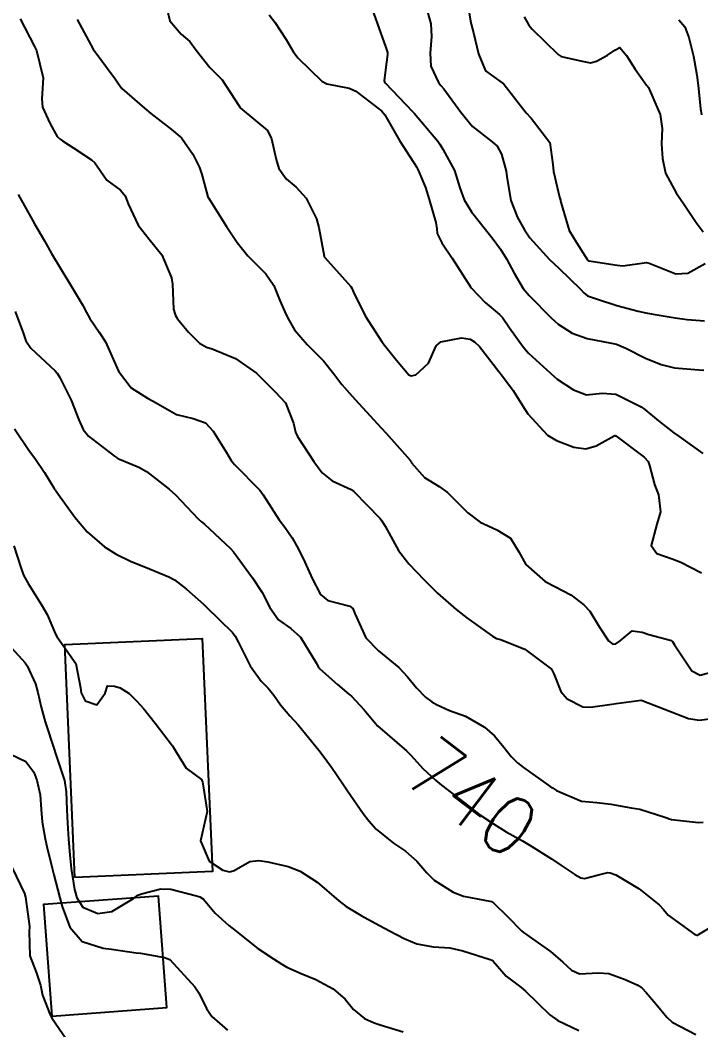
# Model space of a CAD drawing. Header units: metres. Extents: x 298520 to 308411, y 7433745 to 7450750.
# Drawn here: x 302035.2 to 302081.7, y 7441467.6 to 7441536.6 of the extents above; entities that cross this region are included whole.
import ezdxf
from ezdxf.enums import TextEntityAlignment as Align

# ---------------------------------------------------------------- set-up
doc = ezdxf.new("R2010")
doc.units = ezdxf.units.M
doc.header["$LTSCALE"] = 10
for name, color, linetype in [('Cotas', 45, 'Continuous'), ('Curvas de Nivel 1m', 11, 'Continuous'), ('Curvas de Nivel 5m', 15, 'Continuous'), ('Edificações', 30, 'Continuous')]:
    doc.layers.add(name, color=color, linetype=linetype)
doc.styles.add('Style-STANDARD', font='STANDARD.shx')

msp = doc.modelspace()

# ---------------------------------------------------------------- linework, layer by layer
at = {"layer": 'Curvas de Nivel 1m', "flags": 128}
for points, elevation in [([(302065.656, 7441538.345), (302065.938, 7441536.58), (302065.993, 7441536.342), (302066.164, 7441535.753), (302066.506, 7441534.335), (302066.97, 7441533.166), (302068.123, 7441532.343), (302068.18, 7441532.309), (302068.409, 7441532.018), (302069.751, 7441530.294), (302070.097, 7441529.92), (302071.36, 7441528.277), (302071.574, 7441526.758), (302071.627, 7441526.274), (302072.035, 7441524.527), (302072.09, 7441524.325), (302072.104, 7441524.269), (302072.121, 7441524.18), (302072.698, 7441522.26), (302073.181, 7441521.438), (302073.948, 7441520.241), (302073.982, 7441520.203), (302074.039, 7441520.183), (302075.978, 7441519.877), (302076.348, 7441519.846), (302077.981, 7441520.057), (302078.153, 7441520.015), (302079.97, 7441519.289), (302080.791, 7441519.342), (302081.981, 7441520.007)], 732), ([(302045.151, 7441537.623), (302045.411, 7441536.588), (302046.164, 7441535.668), (302046.756, 7441535.168), (302047.197, 7441534.564), (302048.136, 7441533.39), (302048.977, 7441532.541), (302050.106, 7441530.794), (302050.213, 7441530.637), (302050.337, 7441530.526), (302052.081, 7441529.075), (302052.343, 7441528.506), (302052.661, 7441527.103), (302052.846, 7441526.498), (302053.344, 7441525.789), (302054.04, 7441525.21), (302054.719, 7441524.473), (302055.422, 7441523.056), (302055.594, 7441522.464), (302055.937, 7441520.507), (302055.95, 7441520.46), (302055.982, 7441520.406), (302057.766, 7441518.433), (302057.837, 7441518.317), (302057.949, 7441518.049), (302058.752, 7441516.422), (302059.915, 7441514.612), (302060.068, 7441514.408), (302060.898, 7441513.4), (302061.739, 7441512.391), (302061.882, 7441512.314), (302062.218, 7441512.385), (302063.088, 7441513.179), (302063.597, 7441514.365), (302063.916, 7441514.642), (302065.336, 7441514.928), (302065.918, 7441514.823), (302066.232, 7441514.652), (302066.572, 7441514.33), (302067.888, 7441512.623), (302068.124, 7441512.308), (302068.856, 7441511.317), (302069.511, 7441510.294), (302069.855, 7441509.737), (302071.215, 7441508.276), (302071.829, 7441507.908), (302073.012, 7441507.439), (302073.824, 7441507.344), (302074.528, 7441507.531), (302075.77, 7441508.221), (302075.812, 7441508.242), (302075.833, 7441508.242), (302075.881, 7441508.22), (302077.819, 7441506.759), (302078.083, 7441506.464), (302078.182, 7441506.194), (302078.518, 7441504.907), (302078.794, 7441504.185), (302078.927, 7441503.031), (302078.68, 7441502.186), (302078.289, 7441500.732), (302078.688, 7441500.186), (302079.737, 7441499.808), (302080.318, 7441499.581), (302081.724, 7441498.871)], 736), ([(302059.232, 7441537.37), (302059.561, 7441536.416), (302060.156, 7441534.766), (302060.266, 7441534.409), (302060.273, 7441534.287), (302060.135, 7441533.22), (302060.053, 7441532.482), (302060.073, 7441532.41), (302060.122, 7441532.344), (302061.987, 7441530.391), (302062.101, 7441530.262), (302063.715, 7441528.365), (302063.863, 7441528.156), (302064.067, 7441527.818), (302064.855, 7441526.352), (302065.22, 7441525.169), (302065.507, 7441524.345), (302066.021, 7441523.523), (302066.973, 7441522.325), (302067.425, 7441521.747), (302067.99, 7441520.971), (302068.407, 7441520.306), (302068.942, 7441519.327), (302069.542, 7441518.294), (302069.948, 7441517.806), (302071.485, 7441516.274), (302071.929, 7441515.862), (302072.895, 7441515.228), (302073.919, 7441514.871), (302075.583, 7441514.557), (302075.915, 7441514.478), (302076.558, 7441514.214), (302077.903, 7441513.539), (302078.988, 7441513.092), (302079.893, 7441512.864), (302081.29, 7441512.758), (302081.891, 7441512.715)], 734), ([(302063.006, 7441537.202), (302063.236, 7441536.374), (302063.29, 7441535.499), (302063.188, 7441534.374), (302063.242, 7441533.481), (302063.764, 7441532.365), (302063.928, 7441532.17), (302064.119, 7441531.944), (302065.284, 7441530.348), (302066.088, 7441529.363), (302067.433, 7441528.32), (302067.774, 7441528.018), (302068.064, 7441527.465), (302068.386, 7441526.307), (302068.431, 7441525.924), (302068.694, 7441524.303), (302069.163, 7441523.151), (302069.642, 7441522.294), (302069.998, 7441521.758), (302071.339, 7441520.276), (302071.974, 7441519.676), (302073.465, 7441518.247), (302073.697, 7441517.991), (302073.948, 7441517.792), (302074.629, 7441517.55), (302075.942, 7441517.134), (302077.399, 7441516.745), (302077.937, 7441516.631), (302078.304, 7441516.562), (302079.934, 7441516.279), (302080.761, 7441516.162), (302081.932, 7441516.087)], 733), ([(302069.62, 7441536.854), (302069.944, 7441536.292), (302070.169, 7441536.011), (302071.933, 7441534.272), (302072.142, 7441534.15), (302073.697, 7441533.805), (302074.138, 7441533.7), (302074.548, 7441533.827), (302075.302, 7441534.228), (302075.801, 7441534.571), (302076.151, 7441534.746), (302076.598, 7441534.213), (302077.208, 7441533.278), (302077.986, 7441532.192), (302078.055, 7441532.124), (302078.121, 7441532.033), (302078.913, 7441530.182), (302079.037, 7441529.232), (302079.011, 7441528.181), (302079.062, 7441527.18), (302079.282, 7441526.178), (302080.032, 7441524.791), (302080.457, 7441524.166), (302081.36, 7441522.806), (302081.839, 7441522.152)], 731), ([(302035.183, 7441536.71), (302036.154, 7441534.817), (302036.198, 7441534.744), (302036.227, 7441534.699), (302036.291, 7441534.558), (302036.741, 7441532.691), (302036.663, 7441531.246), (302036.702, 7441530.691), (302037.232, 7441529.537), (302037.695, 7441528.676), (302037.899, 7441528.501), (302038.07, 7441528.386), (302038.845, 7441527.882), (302040.057, 7441527.079), (302040.28, 7441526.872), (302040.439, 7441526.644), (302041.101, 7441525.692), (302042.037, 7441525.01), (302042.35, 7441524.617), (302042.557, 7441524.083), (302043.226, 7441522.608), (302043.994, 7441521.67), (302044.854, 7441520.591), (302045.523, 7441519.021), (302045.586, 7441518.584), (302045.644, 7441516.874), (302045.731, 7441516.582), (302045.791, 7441516.441), (302045.929, 7441516.218), (302046.665, 7441515.314), (302047.431, 7441514.557), (302047.909, 7441514.279), (302048.288, 7441514.165), (302049.898, 7441513.516), (302051.318, 7441512.516), (302051.877, 7441511.962), (302052.607, 7441511.235), (302053.294, 7441510.489), (302053.842, 7441509.092), (302053.985, 7441508.478), (302054.12, 7441508.187), (302055.236, 7441506.466), (302055.805, 7441505.692), (302056.5, 7441505.15), (302057.794, 7441504.563), (302057.982, 7441504.428), (302059.765, 7441502.578), (302059.895, 7441502.409), (302060.125, 7441502.04), (302061.02, 7441500.397), (302061.729, 7441499.476), (302062.791, 7441498.374), (302063.251, 7441497.909), (302063.704, 7441497.482), (302064.978, 7441496.347), (302065.687, 7441495.783), (302067.459, 7441494.539), (302067.674, 7441494.392), (302067.729, 7441494.374), (302067.987, 7441494.315), (302069.663, 7441493.642), (302071.493, 7441492.271), (302071.64, 7441491.969), (302072.121, 7441490.755), (302072.549, 7441490.256), (302073.615, 7441489.706), (302074.157, 7441489.692), (302075.618, 7441489.888), (302075.907, 7441489.929), (302077.622, 7441490.158), (302077.673, 7441490.148), (302079.611, 7441489.377), (302080.855, 7441488.906), (302081.602, 7441488.785), (302082.776, 7441488.962)], 738), ([(302039.062, 7441536.661), (302040.153, 7441534.65), (302041.67, 7441532.627), (302041.843, 7441532.347), (302042.116, 7441531.956), (302043.663, 7441530.604), (302044.098, 7441530.249), (302045.511, 7441529.156), (302046.075, 7441528.687), (302046.189, 7441528.578), (302046.973, 7441527.478), (302047.421, 7441526.559), (302047.578, 7441526.087), (302047.999, 7441524.551), (302048.032, 7441524.477), (302049.27, 7441522.537), (302049.992, 7441521.429), (302050.736, 7441520.522), (302051.964, 7441519.282), (302052.505, 7441518.502), (302052.923, 7441517.476), (302053.354, 7441516.489), (302053.55, 7441516.106), (302053.923, 7441515.462), (302054.778, 7441514.471), (302055.896, 7441513.343), (302056.605, 7441512.449), (302057.159, 7441511.724), (302057.868, 7441510.931), (302058.309, 7441510.426), (302059.838, 7441508.766), (302060.189, 7441508.406), (302061.815, 7441506.567), (302061.884, 7441506.46), (302061.923, 7441506.388), (302062.8, 7441505.372), (302063.797, 7441504.767), (302064.382, 7441504.354), (302065.772, 7441502.952), (302066.616, 7441502.331), (302067.758, 7441501.808), (302068.676, 7441501.23), (302069.243, 7441500.297), (302069.73, 7441499.437), (302071.049, 7441498.277), (302071.71, 7441497.931), (302072.806, 7441497.355), (302073.697, 7441496.668), (302074.098, 7441496.236), (302074.757, 7441495.155), (302075.379, 7441494.223), (302075.67, 7441493.998), (302075.877, 7441494.01), (302076.175, 7441494.215), (302076.994, 7441494.893), (302077.679, 7441494.809), (302078.143, 7441494.659), (302079.674, 7441494.234), (302079.761, 7441494.169), (302079.898, 7441493.939), (302081.072, 7441492.156), (302081.64, 7441491.871), (302082.614, 7441492.135)], 737), ([(302035.03, 7441524.71), (302036.007, 7441522.966), (302036.161, 7441522.698), (302036.845, 7441521.541), (302037.323, 7441520.68), (302037.967, 7441519.594), (302038.549, 7441518.664), (302039.421, 7441517.172), (302039.7, 7441516.652), (302039.929, 7441516.241), (302040.579, 7441515.299), (302041.003, 7441514.639), (302041.883, 7441512.63), (302042.751, 7441511.496), (302043.865, 7441510.797), (302044.25, 7441510.596), (302045.85, 7441509.688), (302046.991, 7441509.418), (302047.841, 7441509.105), (302048.371, 7441508.545), (302049.275, 7441507.079), (302049.593, 7441506.532), (302049.81, 7441506.266), (302051.551, 7441504.512), (302051.788, 7441504.2), (302052.873, 7441502.493), (302053.253, 7441501.983), (302053.751, 7441501.256), (302054.193, 7441500.475), (302054.621, 7441499.58), (302055.126, 7441498.466), (302055.702, 7441497.378), (302056.206, 7441496.961), (302057.694, 7441496.58), (302057.917, 7441496.428), (302058.041, 7441496.075), (302058.8, 7441494.419), (302059.66, 7441493.542), (302061.05, 7441492.396), (302061.637, 7441491.757), (302062.247, 7441490.999), (302062.884, 7441490.371), (302063.305, 7441490.05), (302063.618, 7441489.857), (302064.516, 7441489.449), (302065.61, 7441489.069), (302066.901, 7441488.327), (302067.587, 7441487.727), (302068.215, 7441486.946), (302068.725, 7441486.303), (302069.161, 7441485.889), (302069.566, 7441485.571), (302071.39, 7441484.272), (302071.551, 7441484.16), (302071.824, 7441483.991), (302073.538, 7441483.261), (302074.589, 7441483.178), (302075.536, 7441483.063), (302076.931, 7441482.807), (302077.531, 7441482.709), (302079.234, 7441482.174), (302079.439, 7441482.088), (302079.522, 7441482.051), (302079.687, 7441482.003), (302081.519, 7441481.793), (302081.844, 7441481.822)], 739), ([(302034.783, 7441508.711), (302035.82, 7441507.179), (302036.178, 7441506.695), (302036.838, 7441505.719), (302037.48, 7441504.675), (302037.786, 7441504.205), (302038.9, 7441502.659), (302039.753, 7441501.662), (302040.943, 7441500.638), (302041.738, 7441500.131), (302042.758, 7441499.64), (302043.729, 7441499.244), (302045.342, 7441498.584), (302045.72, 7441498.375), (302046.543, 7441497.735), (302047.696, 7441496.725), (302047.876, 7441496.548), (302049.675, 7441494.781), (302049.867, 7441494.528), (302050.085, 7441494.108), (302050.883, 7441492.518), (302051.632, 7441491.462), (302052.115, 7441490.99), (302052.518, 7441490.497), (302052.965, 7441489.838), (302053.609, 7441489.099), (302054.166, 7441488.474), (302055.577, 7441486.747), (302055.801, 7441486.458), (302056.441, 7441485.574), (302057.217, 7441484.443), (302057.546, 7441483.968), (302058.62, 7441482.424), (302059.007, 7441481.907), (302059.512, 7441481.337), (302060.676, 7441480.398), (302061.497, 7441479.848), (302062.284, 7441479.171), (302062.959, 7441478.368), (302063.476, 7441477.87), (302064.762, 7441477.049), (302065.459, 7441476.763), (302067.381, 7441476.394), (302067.454, 7441476.364), (302067.51, 7441476.319), (302068.493, 7441475.354), (302069.434, 7441474.397), (302069.565, 7441474.289), (302071.414, 7441472.991), (302072.261, 7441472.257), (302072.852, 7441471.703), (302073.395, 7441471.456), (302074.688, 7441471.522), (302075.396, 7441471.486), (302076.524, 7441471.076), (302077.388, 7441470.677), (302077.675, 7441470.485), (302077.959, 7441470.191), (302078.603, 7441469.41), (302079.366, 7441468.499), (302079.726, 7441468.166), (302081.351, 7441467.326)], 741), ([(302034.736, 7441500.71), (302035.215, 7441499.219), (302035.403, 7441498.703), (302035.714, 7441498.125), (302036.641, 7441496.686), (302037.017, 7441496.011), (302037.582, 7441494.671), (302037.671, 7441494.512), (302038.967, 7441492.657), (302039.286, 7441490.994), (302039.345, 7441490.653), (302039.618, 7441490.126), (302040.422, 7441489.834), (302040.976, 7441490.636), (302041.129, 7441491.134), (302041.628, 7441491.119), (302042.009, 7441491.007), (302042.625, 7441490.615), (302043.119, 7441490.108), (302043.613, 7441489.564), (302044.402, 7441488.592), (302045.58, 7441487.047), (302045.849, 7441486.576), (302046.52, 7441485.523), (302047.555, 7441484.74), (302047.627, 7441484.549), (302047.658, 7441484.442), (302047.954, 7441482.546), (302047.503, 7441480.56), (302048.099, 7441479.161), (302049.023, 7441478.537), (302049.482, 7441478.443), (302049.567, 7441478.444), (302049.788, 7441478.527), (302050.857, 7441479.149), (302051.49, 7441479.212), (302052.103, 7441479.114), (302053.486, 7441478.799), (302054.306, 7441478.472), (302055.472, 7441477.721), (302056.956, 7441476.445), (302057.449, 7441476.062), (302058.473, 7441475.455), (302059.438, 7441474.919), (302060.402, 7441474.4), (302061.425, 7441473.878), (302062.29, 7441473.507), (302063.417, 7441473.307), (302064.526, 7441473.24), (302065.413, 7441473.031), (302067.288, 7441472.438), (302067.404, 7441472.385), (302067.489, 7441472.319), (302068.385, 7441471.298), (302069.386, 7441470.557), (302069.712, 7441470.287), (302071.367, 7441468.651), (302071.913, 7441468.264), (302073.353, 7441467.589)], 742), ([(302033.673, 7441494.72), (302035.507, 7441492.701), (302035.641, 7441492.51), (302036.213, 7441491.276), (302036.387, 7441490.689), (302036.611, 7441489.683), (302036.874, 7441488.681), (302037.509, 7441486.736), (302037.531, 7441486.671), (302037.545, 7441486.643), (302037.572, 7441486.581), (302038.2, 7441484.664), (302038.311, 7441483.892), (302038.365, 7441482.662), (302038.414, 7441481.761), (302038.485, 7441480.66), (302038.561, 7441479.59), (302038.664, 7441478.658), (302038.894, 7441477.223), (302039.052, 7441476.654), (302039.447, 7441476.017), (302040.49, 7441475.592), (302041.444, 7441475.726), (302042.916, 7441476.608), (302043.221, 7441476.839), (302043.458, 7441476.936), (302044.781, 7441477.269), (302045.463, 7441477.243), (302047.229, 7441476.79), (302047.455, 7441476.717), (302047.691, 7441476.556), (302048.508, 7441475.608), (302049.435, 7441474.774), (302049.731, 7441474.527), (302051.413, 7441473.193), (302052.495, 7441472.494), (302053.048, 7441472.133), (302053.397, 7441471.924), (302054.382, 7441471.481), (302055.389, 7441471.068), (302056.563, 7441470.448), (302057.376, 7441469.726), (302057.959, 7441469.021), (302058.705, 7441468.42), (302059.359, 7441468.125), (302059.777, 7441467.985), (302061.349, 7441467.492)], 743), ([(302033.99, 7441486.716), (302035.566, 7441485.96), (302036.1, 7441485.233), (302036.322, 7441484.688), (302036.532, 7441483.691), (302036.602, 7441482.684), (302036.671, 7441481.839), (302036.874, 7441480.679), (302036.99, 7441480.169), (302037.366, 7441478.672), (302037.476, 7441478.229), (302037.887, 7441476.666), (302038.049, 7441476.062), (302038.555, 7441474.659), (302039.418, 7441473.673), (302040.842, 7441473.205), (302041.411, 7441473.142), (302043.106, 7441472.906), (302043.407, 7441472.864), (302045.03, 7441472.584), (302045.402, 7441472.44), (302047.11, 7441470.563), (302047.379, 7441470.16), (302047.902, 7441469.086), (302048.264, 7441468.546), (302049.349, 7441467.618)], 744)]:
    msp.add_lwpolyline(points, dxfattribs=dict(at, elevation=elevation))
at = {"layer": 'Curvas de Nivel 5m', "flags": 128}
for points, elevation in [([(302052.178, 7441536.994), (302052.571, 7441536.496), (302053.348, 7441535.301), (302053.829, 7441534.483), (302054.146, 7441534.04), (302055.794, 7441532.463), (302056.121, 7441532.279), (302057.651, 7441531.97), (302058.116, 7441531.78), (302059.895, 7441530.412), (302060.099, 7441530.148), (302061.104, 7441528.4), (302062.058, 7441526.912), (302062.262, 7441526.594), (302062.369, 7441526.385), (302062.864, 7441525.2), (302063.128, 7441524.374), (302063.575, 7441522.801), (302063.638, 7441522.365), (302063.677, 7441522.042), (302063.993, 7441521.408), (302064.703, 7441520.353), (302065.954, 7441518.408), (302066.003, 7441518.339), (302066.955, 7441517.337), (302067.935, 7441516.507), (302068.125, 7441516.308), (302068.623, 7441515.606), (302069.551, 7441514.294), (302069.907, 7441513.879), (302071.663, 7441512.272), (302071.881, 7441512.101), (302072.987, 7441511.366), (302073.871, 7441511.025), (302074.952, 7441511.149), (302075.871, 7441511.07), (302077.622, 7441510.202), (302077.86, 7441510.027), (302078.786, 7441509.248), (302079.837, 7441508.425), (302080.211, 7441508.166), (302081.822, 7441507.027)], 735), ([(302080.178, 7441536.64), (302080.596, 7441536.166), (302080.878, 7441535.447), (302081.199, 7441534.159), (302081.41, 7441532.877), (302081.499, 7441532.156), (302081.67, 7441530.591), (302081.733, 7441530.154)], 730), ([(302034.841, 7441516.711), (302035.367, 7441515.257), (302035.56, 7441514.704), (302035.906, 7441514.224), (302037.555, 7441512.675), (302037.705, 7441512.497), (302037.878, 7441512.209), (302038.655, 7441510.662), (302039.184, 7441509.322), (302039.486, 7441508.654), (302039.836, 7441508.202), (302041.617, 7441506.831), (302041.814, 7441506.696), (302041.856, 7441506.672), (302041.958, 7441506.628), (302043.273, 7441506.074), (302043.805, 7441505.775), (302045.352, 7441504.584), (302045.787, 7441504.181), (302047.334, 7441502.556), (302047.564, 7441502.356), (302047.759, 7441502.193), (302049.541, 7441500.532), (302049.741, 7441500.305), (302051.056, 7441498.517), (302051.708, 7441497.511), (302052.225, 7441496.502), (302052.833, 7441495.642), (302053.679, 7441495.05), (302054.341, 7441494.473), (302055.397, 7441492.712), (302055.527, 7441492.461), (302055.641, 7441492.312), (302056.857, 7441491.221), (302057.624, 7441490.581), (302057.706, 7441490.521), (302057.823, 7441490.437), (302058.69, 7441489.501), (302059.603, 7441488.41), (302061.578, 7441486.7), (302061.887, 7441486.385), (302062.692, 7441485.501), (302063.556, 7441484.7), (302063.976, 7441484.356), (302065.535, 7441483.144), (302066.597, 7441482.329), (302067.517, 7441481.701), (302068.381, 7441481.176), (302069.505, 7441480.541), (302069.962, 7441480.285), (302071.494, 7441479.331), (302072.123, 7441478.894), (302073.072, 7441478.246), (302073.48, 7441478.033), (302073.745, 7441477.971), (302074.692, 7441478.228), (302075.324, 7441478.382), (302075.484, 7441478.367), (302075.871, 7441478.216), (302077.469, 7441477.281), (302078.847, 7441476.179), (302079.128, 7441475.853), (302079.446, 7441475.468), (302081.272, 7441474.152), (302081.432, 7441474.103), (302081.473, 7441474.109), (302081.535, 7441474.149), (302082.717, 7441474.86)], 740), ([(302034.623, 7441478.709), (302035.457, 7441476.943), (302035.538, 7441476.699), (302035.772, 7441475.03), (302035.802, 7441474.694), (302035.787, 7441474.335), (302035.83, 7441472.694), (302036.27, 7441471.565), (302036.562, 7441470.682), (302036.703, 7441470.007), (302037.212, 7441468.672), (302037.359, 7441468.421), (302038.556, 7441466.662)], 745)]:
    msp.add_lwpolyline(points, dxfattribs=dict(at, elevation=elevation))
at = {"layer": 'Edificações'}
for points in [[(302038.913, 7441478.034), (302038.215, 7441493.954), (302047.61, 7441494.366), (302048.308, 7441478.446)], [(302037.326, 7441468.562), (302045.202, 7441469.151), (302044.632, 7441476.779), (302036.756, 7441476.191)]]:
    msp.add_lwpolyline(points, close=True, dxfattribs=at)

# ---------------------------------------------------------------- texts
at = {"layer": 'Cotas', "style": 'Style-STANDARD'}
msp.add_text('740', height=4, rotation=322.86193, dxfattribs=at).set_placement((302066.064, 7441483.505, 740), align=Align.MIDDLE_CENTER)

doc.saveas('drawing.dxf')
